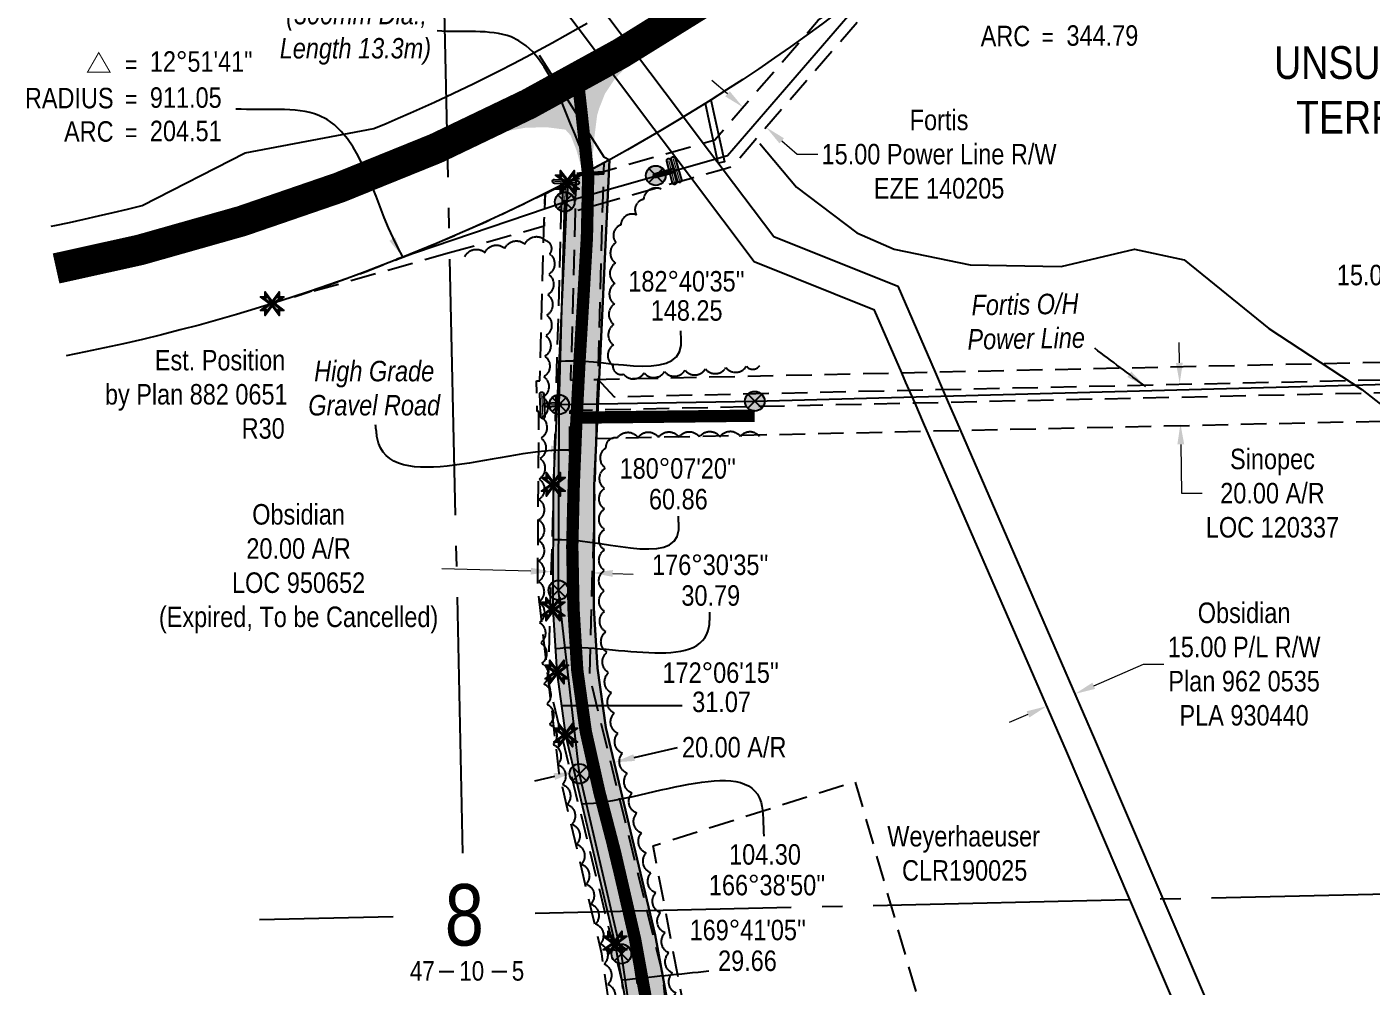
# Model space of a CAD drawing. Extents: x 603711 to 607659, y 5876935 to 5880531.
# Drawn here: x 605198 to 605854, y 5877805 to 5878273 of the extents above; entities that cross this region are included whole.
import ezdxf
from ezdxf.enums import TextEntityAlignment as Align

# ---------------------------------------------------------------- set-up
doc = ezdxf.new("R2010")
doc.units = 0
doc.header["$LTSCALE"] = 5
doc.header["$PDMODE"] = 34
doc.header["$PDSIZE"] = 0.03
for name, pattern in [('0', [1, 1, 0]), ('foc-ACCESSROAD', [3.75, 2.5, -1.25]), ('foc-FLOWLINE', [3.75, 2.5, -1.25]), ('foc-QUARTERLINE', [33, 25, -3, 2, -3]), ('foc-WHEELTRACKS', [2, 0.4, -1.6])]:
    doc.linetypes.add(name, pattern=pattern)
doc.layers.get('Defpoints').update_dxf_attribs({"color": 9})
for name, color, linetype in [('10', 1, 'Continuous'), ('9', 3, 'Continuous'), ('AS-POWER', 104, 'foc-POWER'), ('AS-POWER-EXISTING-ANC', 72, 'Continuous'), ('AS-POWER-EXISTING-PP', 72, 'Continuous'), ('AS-ROADS', 254, 'Continuous'), ('AS-TELUS', 224, 'foc-TEL'), ('C-AR', 13, 'foc-ACCESSROAD'), ('C-RW', 13, 'Continuous'), ('F-AR', 190, 'foc-ACCESSROAD'), ('F-EZE', 190, 'foc-FLOWLINE'), ('F-WS', 190, 'foc-ACCESSROAD'), ('L-BD', 7, 'Continuous'), ('L-MON', 1, 'Continuous'), ('L-MON-T', 1, 'Continuous'), ('L-QSEC', 8, 'foc-QUARTERLINE'), ('L-SECLBL', 7, 'Continuous'), ('L-TITLEDB', 4, 'Continuous'), ('L-UNS-T', 3, 'Continuous'), ('P-PROPOSED', 10, 'Continuous'), ('P-PROPOSED-H', 21, 'Continuous'), ('P-TXT', 4, 'Continuous'), ('T-BUSH', 110, '0'), ('T-WATER', 160, 'Continuous'), ('T-WATER-P3', 160, 'foc-WHEELTRACKS')]:
    doc.layers.add(name, color=color, linetype=linetype)
for name, color, linetype, lineweight in [('AS-GENERAL', 48, 'Continuous', 18), ('C-AR-T', 13, 'Continuous', 9), ('C-RW-T', 13, 'Continuous', 9), ('F-AR-T', 190, 'Continuous', 9), ('F-EZE-T', 190, 'Continuous', 9), ('F-WS-T', 190, 'Continuous', 9), ('T-TEXT', 48, 'Continuous', 18)]:
    doc.layers.add(name, color=color, linetype=linetype, lineweight=lineweight)
doc.styles.add('80', font='ARIALN.TTF', dxfattribs={"height": 10})
doc.styles.add('80CG', font='ARIALN.TTF', dxfattribs={"height": 10})
doc.styles.add('80L', font='ARIALN.TTF', dxfattribs={"height": 10})
doc.styles.add('80LS', font='ARIALNI.TTF', dxfattribs={"height": 10})
doc.styles.add('foc-LtypeFont', font='ARIALN.TTF', dxfattribs={"height": 7.35})
doc.styles.add('SIMPLEX', font='ARIALN.TTF')
doc.linetypes.add('foc-POWER', pattern='A,6,-1,["P",foc-LtypeFont,S=0.2,R=0,X=-0.625,Y=-0.75],-1.24,4', length=12.24)
doc.linetypes.add('foc-TEL', pattern='A,2,-1,["T",foc-LtypeFont,S=0.2,R=0,X=-0.425,Y=-0.75],-1.24,8', length=12.24)
doc.linetypes.add('foc-TEL-NOLINE', pattern='A,0,-2,["T",foc-LtypeFont,S=0.2,R=0,X=-0.425,Y=-0.75],-10.24', length=12.24)
doc.linetypes.add('foc-TOPO-flowdirection-NOLINE', pattern='A,0,[">",foc-LtypeFont,S=0.3,R=0,X=0,Y=-0.945],-20,[">",foc-LtypeFont,S=0.3,R=0,X=0,Y=-0.945],0', length=20)
doc.dimstyles.new('Compass 5 000', dxfattribs={"dimscale": 5, "dimtxt": 9, "dimasz": 2, "dimexe": 0.2, "dimexo": 0.0625, "dimgap": 0.5, "dimtad": 0, "dimtih": 1, "dimtoh": 1, "dimzin": 0, "dimdsep": 46, "dimtxsty": '80CG', "dimcen": 0.1, "dimse1": 1, "dimse2": 1, "dimclrd": 256, "dimclrt": 256, "dimaunit": 1, "dimadec": 4, "dimazin": 0, "dimtfac": 0.06, "dimtofl": 0, "dimtmove": 0, "dimatfit": 1, "dimfxl": 0.2, "dimtolj": 1, "dimtzin": 0, "dimlwd": -1, "dimarcsym": 0})

# ---------------------------------------------------------------- blocks, each defined once
blk = doc.blocks.new('L-SECLBL')
at = {"layer": '9', "color": 7}
for p, q in [((-5.08, -27.83), (-12.29, -27.83)), ((20.7, -27.83), (13.5, -27.83))]:
    blk.add_line(p, q, dxfattribs=at)
at = {"layer": '10', "color": 2, "style": 'SIMPLEX'}
blk.add_attdef('SEC', text='', height=30, dxfattribs=at).set_placement((0, 0), align=Align.MIDDLE)
at = {"layer": '10', "color": 5, "style": '80L'}
blk.add_attdef('TWP', text='', height=9.5, dxfattribs=at).set_placement((-14.43, -27.37), align=Align.MIDDLE_RIGHT)
blk.add_attdef('RGE', text='', height=9.5, dxfattribs=at).set_placement((3.62, -27.37), align=Align.MIDDLE_CENTER)
blk.add_attdef('MER', text='', height=9.5, dxfattribs=at).set_placement((23.17, -27.37), align=Align.MIDDLE_LEFT)
blk = doc.blocks.new('*D371')
at = {"layer": 'C-RW-T', "transparency": 16777216}
for p, q in [((605718.73, 5877951.29), (605742.97, 5877961.82)), ((605742.97, 5877961.82), (605752.97, 5877961.82)), ((605686.64, 5877937.34), (605677.46, 5877933.36))]:
    blk.add_line(p, q, dxfattribs=at)
for points in [[(605718.07, 5877952.82), (605719.39, 5877949.76), (605709.56, 5877947.3)], [(605685.97, 5877938.87), (605687.3, 5877935.81), (605695.81, 5877941.33)]]:
    blk.add_solid(points, dxfattribs=at)
at = {"layer": 'Defpoints', "color": 0, "transparency": 16777216}
for p in [(605673.08, 5878031.26), (605659.33, 5878025.29), (605709.56, 5877947.3)]:
    blk.add_point(p, dxfattribs=at)
at = {"layer": 'C-RW-T', "transparency": 16777216, "insert": (605792.06, 5877961.82), "char_height": 10, "attachment_point": 5, "style": '80CG'}
blk.add_mtext('\\A1;Obsidian\\P15.00 P/L R/W\\PPlan 962 0535\\PPLA 930440', dxfattribs=at)
blk = doc.blocks.new('*D374')
at = {"layer": 'Defpoints', "color": 0, "transparency": 16777216}
for p in [(605815.96, 5878108.21), (605964.62, 5878111.47), (605816.29, 5878093.21)]:
    blk.add_point(p, dxfattribs=at)
at = {"layer": 'F-EZE-T', "transparency": 16777216}
for p, q in [((605963.74, 5878151.6), (605953.74, 5878151.6)), ((605964.4, 5878121.47), (605963.74, 5878151.6)), ((605965.17, 5878086.48), (605965.39, 5878076.48))]:
    blk.add_line(p, q, dxfattribs=at)
for points in [[(605966.07, 5878121.51), (605962.73, 5878121.43), (605964.62, 5878111.47)], [(605966.83, 5878086.52), (605963.5, 5878086.44), (605964.95, 5878096.48)]]:
    blk.add_solid(points, dxfattribs=at)
at = {"layer": 'F-EZE-T', "transparency": 16777216, "insert": (605894.6, 5878151.6), "char_height": 10, "attachment_point": 5, "style": '80CG', "bg_fill": 3, "box_fill_scale": 1.1, "bg_fill_color": 256, "bg_fill_true_color": 13158600, "bg_fill_transparency": 0}
blk.add_mtext('\\A1;Fortis\\P15.00 Power Line R/W\\PEZE 140090', dxfattribs=at)
blk = doc.blocks.new('*D375')
at = {"layer": 'Defpoints', "color": 0, "transparency": 16777216}
for p in [(605566.18, 5878254.9), (605577.51, 5878245.09), (605559, 5878223.71)]:
    blk.add_point(p, dxfattribs=at)
at = {"layer": 'F-EZE-T', "transparency": 16777216}
for p, q in [((605540.11, 5878240.08), (605532.55, 5878246.62)), ((605566.56, 5878217.16), (605574.15, 5878210.59)), ((605574.15, 5878210.59), (605584.15, 5878210.59))]:
    blk.add_line(p, q, dxfattribs=at)
for points in [[(605541.2, 5878241.34), (605539.02, 5878238.82), (605547.66, 5878233.53)], [(605567.65, 5878218.42), (605565.46, 5878215.9), (605559, 5878223.71)]]:
    blk.add_solid(points, dxfattribs=at)
at = {"layer": 'F-EZE-T', "transparency": 16777216, "insert": (605643.29, 5878210.59), "char_height": 10, "attachment_point": 5, "style": '80CG'}
blk.add_mtext('\\A1;Fortis\\P15.00 Power Line R/W\\PEZE 140205', dxfattribs=at)
blk = doc.blocks.new('*D376')
at = {"layer": 'Defpoints', "color": 0, "transparency": 16777216}
for p in [(605880.23, 5878100.91), (605880.57, 5878081.13), (605761.01, 5878079.06)]:
    blk.add_point(p, dxfattribs=at)
at = {"layer": 'F-AR-T', "transparency": 16777216}
for p, q in [((605760.49, 5878108.83), (605760.32, 5878118.83)), ((605761.18, 5878069.06), (605761.59, 5878045.2)), ((605761.59, 5878045.2), (605771.59, 5878045.2))]:
    blk.add_line(p, q, dxfattribs=at)
for points in [[(605762.16, 5878108.86), (605758.82, 5878108.8), (605760.66, 5878098.84)], [(605762.85, 5878069.09), (605759.51, 5878069.03), (605761.01, 5878079.06)]]:
    blk.add_solid(points, dxfattribs=at)
at = {"layer": 'F-AR-T', "transparency": 16777216, "insert": (605805.89, 5878045.2), "char_height": 10, "attachment_point": 5, "style": '80CG'}
blk.add_mtext('\\A1;Sinopec\\P20.00 A/R\\PLOC 120337', dxfattribs=at)
blk = doc.blocks.new('*D377')
at = {"layer": 'C-AR-T', "transparency": 16777216}
for p, q in [((605444.21, 5878007.21), (605400.86, 5878008.42)), ((605484.16, 5878006.1), (605494.15, 5878005.82))]:
    blk.add_line(p, q, dxfattribs=at)
for points in [[(605444.25, 5878008.88), (605444.16, 5878005.54), (605454.2, 5878006.93)], [(605484.2, 5878007.76), (605484.11, 5878004.43), (605474.16, 5878006.38)]]:
    blk.add_solid(points, dxfattribs=at)
at = {"layer": 'Defpoints', "color": 0, "transparency": 16777216}
for p in [(605455.34, 5878047.61), (605475.3, 5878047.05), (605474.16, 5878006.38)]:
    blk.add_point(p, dxfattribs=at)
at = {"layer": 'C-AR-T', "transparency": 16777216, "insert": (605330.92, 5878008.42), "char_height": 10, "attachment_point": 5, "style": '80CG'}
blk.add_mtext('\\A1;Obsidian\\P20.00 A/R\\PLOC 950652\\P(Expired, To be Cancelled)', dxfattribs=at)
blk = doc.blocks.new('*D467')
at = {"layer": 'C-AR-T', "transparency": 16777216}
for p, q in [((605524.73, 5877746.97), (605581.49, 5877752.53)), ((605484.91, 5877743.06), (605474.96, 5877742.09))]:
    blk.add_line(p, q, dxfattribs=at)
for points in [[(605524.57, 5877748.62), (605524.89, 5877745.31), (605514.78, 5877745.99)], [(605484.75, 5877744.72), (605485.07, 5877741.4), (605494.86, 5877744.04)]]:
    blk.add_solid(points, dxfattribs=at)
at = {"layer": 'Defpoints', "color": 0, "transparency": 16777216}
for p in [(605514.78, 5877745.99), (605496.98, 5877722.45), (605516.9, 5877724.41)]:
    blk.add_point(p, dxfattribs=at)
at = {"layer": 'C-AR-T', "transparency": 16777216, "insert": (605651.43, 5877752.53), "char_height": 10, "attachment_point": 5, "style": '80CG', "bg_fill": 3, "box_fill_scale": 1.1, "bg_fill_color": 256, "bg_fill_true_color": 13158600, "bg_fill_transparency": 0}
blk.add_mtext('\\A1;Obsidian\\P20.00 A/R\\PLOC 950652\\P(Expired, To be Cancelled)', dxfattribs=at)
blk = doc.blocks.new('TEMP')
h = blk.add_hatch(color=255)
h.dxf.hatch_style = 1
h.paths.add_polyline_path([(0, 0.25), (-0.67, 1.15), (-0.67, 0.67), (-1.15, 0.67), (-0.25, 0), (-1.15, -0.67), (-0.67, -0.67), (-0.67, -1.15), (0, -0.25), (0.67, -1.15), (0.67, -0.67), (1.15, -0.67), (0.25, 0), (1.15, 0.67), (0.67, 0.67), (0.67, 1.15)])
h.paths.add_polyline_path([(0.57, 0.85), (0.57, 0.57), (0.85, 0.57), (0.08, 0), (0.85, -0.57), (0.57, -0.57), (0.57, -0.85), (0, -0.08), (-0.57, -0.85), (-0.57, -0.57), (-0.85, -0.57), (-0.08, 0), (-0.85, 0.57), (-0.57, 0.57), (-0.57, 0.85), (0, 0.08)], flags=16)
h = blk.add_hatch(color=1)
h.dxf.hatch_style = 1
h.paths.add_polyline_path([(0, 0.08), (-0.57, 0.85), (-0.57, 0.57), (-0.85, 0.57), (-0.08, 0), (-0.85, -0.57), (-0.57, -0.57), (-0.57, -0.85), (0, -0.08), (0.57, -0.85), (0.57, -0.57), (0.85, -0.57), (0.08, 0), (0.85, 0.57), (0.57, 0.57), (0.57, 0.85)])
at = {"color": 1}
for p, q in [((-0.08, 0), (0.08, 0)), ((0, 0.08), (0, -0.08))]:
    blk.add_line(p, q, dxfattribs=at)
at = {"color": 255, "flags": 128}
blk.add_lwpolyline([(-0.25, 0), (-1.15, 0.67), (-0.67, 0.67), (-0.67, 1.15), (0, 0.25), (0.67, 1.15), (0.67, 0.67), (1.15, 0.67), (0.25, 0), (1.15, -0.67), (0.67, -0.67), (0.67, -1.15), (0, -0.25), (-0.67, -1.15), (-0.67, -0.67), (-1.15, -0.67)], close=True, dxfattribs=at)
at = {"color": 1, "flags": 128}
blk.add_lwpolyline([(-0.08, 0), (-0.85, 0.57), (-0.57, 0.57), (-0.57, 0.85), (0, 0.08), (0.57, 0.85), (0.57, 0.57), (0.85, 0.57), (0.08, 0), (0.85, -0.57), (0.57, -0.57), (0.57, -0.85), (0, -0.08), (-0.57, -0.85), (-0.57, -0.57), (-0.85, -0.57)], close=True, dxfattribs=at)
blk = doc.blocks.new('POWERPOLE')
h = blk.add_hatch(color=255)
edge = h.paths.add_edge_path()
edge.add_arc((0, 0), 0.96, 0, 360)
at = {"linetype": 'Continuous'}
for p, q in [((0.68, -0.68), (-0.68, 0.68)), ((-0.68, -0.68), (0.68, 0.68))]:
    blk.add_line(p, q, dxfattribs=at)
blk.add_circle((0, 0), 0.96, dxfattribs=at)
blk = doc.blocks.new('*U475')
h = blk.add_hatch(color=255)
h.dxf.hatch_style = 1
edge = h.paths.add_edge_path()
edge.add_arc((-0.05, 1.1), 0.2, 2.6818, 182.6818, ccw=False)
edge.add_line((0.15, 1.11), (0.21, -0.19))
edge.add_line((0.21, -0.19), (0.25, -1.09))
edge.add_arc((0.05, -1.1), 0.2, -177.3182, 2.6818, ccw=False)
edge.add_line((-0.15, -1.11), (-0.25, 1.09))
h = blk.add_hatch(color=255)
h.dxf.hatch_style = 1
edge = h.paths.add_edge_path()
edge.add_arc((1.64, 0.08), 0.2, -87.3182, 92.6818, ccw=False)
edge.add_line((1.65, -0.12), (0.21, -0.19))
edge.add_line((0.21, -0.19), (0.19, 0.21))
edge.add_line((0.19, 0.21), (1.63, 0.28))
at = {"color": 255}
blk.add_lwpolyline([(-0.25, 1.09, -1), (0.15, 1.11), (0.21, -0.19), (0.25, -1.09, -1), (-0.15, -1.11)], format="xyb", close=True, dxfattribs=at)
at = {"color": 72, "const_width": 0.1, "flags": 128}
for points in [[(-0.05, 1.1), (0.05, -1.1)], [(1.64, 0.08), (0, 0)]]:
    blk.add_lwpolyline(points, dxfattribs=at)
at = {"color": 255, "flags": 128}
blk.add_lwpolyline([(1.63, 0.28, -1), (1.65, -0.12), (0.21, -0.19), (0.19, 0.21)], format="xyb", close=True, dxfattribs=at)
blk = doc.blocks.new('*U478')
h = blk.add_hatch(color=255)
h.dxf.hatch_style = 1
edge = h.paths.add_edge_path()
edge.add_arc((1.1, -0.06), 0.2, -92.8689, 87.1311, ccw=False)
edge.add_line((1.09, -0.25), (-0.21, -0.19))
edge.add_line((-0.21, -0.19), (-1.11, -0.14))
edge.add_arc((-1.1, 0.06), 0.2, 87.1311, 267.1311, ccw=False)
edge.add_line((-1.09, 0.25), (1.11, 0.14))
h = blk.add_hatch(color=255)
h.dxf.hatch_style = 1
edge = h.paths.add_edge_path()
edge.add_arc((-0.1, -1.94), 0.2, 177.1311, 357.1311, ccw=False)
edge.add_line((-0.3, -1.93), (-0.21, -0.19))
edge.add_line((-0.21, -0.19), (0.19, -0.21))
edge.add_line((0.19, -0.21), (0.1, -1.95))
at = {"color": 255}
blk.add_lwpolyline([(1.11, 0.14, -1), (1.09, -0.25), (-0.21, -0.19), (-1.11, -0.14, -1), (-1.09, 0.25)], format="xyb", close=True, dxfattribs=at)
at = {"color": 72, "const_width": 0.1, "flags": 128}
for points in [[(1.1, -0.06), (-1.1, 0.06)], [(-0.1, -1.94), (0, 0)]]:
    blk.add_lwpolyline(points, dxfattribs=at)
at = {"color": 255, "flags": 128}
blk.add_lwpolyline([(0.1, -1.95, -1), (-0.3, -1.93), (-0.21, -0.19), (0.19, -0.21)], format="xyb", close=True, dxfattribs=at)
blk = doc.blocks.new('*U477')
h = blk.add_hatch(color=255)
h.dxf.hatch_style = 1
edge = h.paths.add_edge_path()
edge.add_arc((-2.01, -0.59), 0.2, 106.2227, 286.2227, ccw=False)
edge.add_line((-2.07, -0.39), (-0.25, 0.14))
edge.add_line((-0.25, 0.14), (-0.14, -0.25))
edge.add_line((-0.14, -0.25), (-1.96, -0.78))
h = blk.add_hatch(color=255)
h.dxf.hatch_style = 1
edge = h.paths.add_edge_path()
edge.add_arc((0.31, -1.06), 0.2, -163.7773, 16.2227, ccw=False)
edge.add_line((0.12, -1.11), (-0.25, 0.14))
edge.add_line((-0.25, 0.14), (-0.5, 1))
edge.add_arc((-0.31, 1.06), 0.2, 16.2227, 196.2227, ccw=False)
edge.add_line((-0.12, 1.11), (0.5, -1))
at = {"color": 255, "flags": 128}
blk.add_lwpolyline([(-1.96, -0.78, -1), (-2.07, -0.39), (-0.25, 0.14), (-0.14, -0.25)], format="xyb", close=True, dxfattribs=at)
at = {"color": 72, "const_width": 0.1, "flags": 128}
for points in [[(-2.01, -0.59), (0, 0)], [(0.31, -1.06), (-0.31, 1.06)]]:
    blk.add_lwpolyline(points, dxfattribs=at)
at = {"color": 255}
blk.add_lwpolyline([(0.5, -1, -1), (0.12, -1.11), (-0.25, 0.14), (-0.5, 1, -1), (-0.12, 1.11)], format="xyb", close=True, dxfattribs=at)
blk = doc.blocks.new('*U476')
h = blk.add_hatch(color=255)
h.dxf.hatch_style = 1
edge = h.paths.add_edge_path()
edge.add_arc((-1.54, -0.4), 0.2, 104.4011, 284.4011, ccw=False)
edge.add_line((-1.59, -0.2), (-0.24, 0.14))
edge.add_line((-0.24, 0.14), (-0.14, -0.24))
edge.add_line((-0.14, -0.24), (-1.49, -0.59))
h = blk.add_hatch(color=255)
h.dxf.hatch_style = 1
edge = h.paths.add_edge_path()
edge.add_arc((0.27, -1.07), 0.2, -165.5989, 14.4011, ccw=False)
edge.add_line((0.08, -1.12), (-0.24, 0.14))
edge.add_line((-0.24, 0.14), (-0.47, 1.02))
edge.add_arc((-0.27, 1.07), 0.2, 14.4011, 194.4011, ccw=False)
edge.add_line((-0.08, 1.12), (0.47, -1.02))
at = {"color": 255, "flags": 128}
blk.add_lwpolyline([(-1.49, -0.59, -1), (-1.59, -0.2), (-0.24, 0.14), (-0.14, -0.24)], format="xyb", close=True, dxfattribs=at)
at = {"color": 72, "const_width": 0.1, "flags": 128}
for points in [[(-1.54, -0.4), (0, 0)], [(0.27, -1.07), (-0.27, 1.07)]]:
    blk.add_lwpolyline(points, dxfattribs=at)
at = {"color": 255}
blk.add_lwpolyline([(0.47, -1.02, -1), (0.08, -1.12), (-0.24, 0.14), (-0.47, 1.02, -1), (-0.08, 1.12)], format="xyb", close=True, dxfattribs=at)
blk = doc.blocks.new('*D492')
at = {"layer": 'Defpoints', "color": 0, "transparency": 16777216}
for p in [(605465.39, 5877909.31), (605487.04, 5877904.66), (605467.59, 5877900.05)]:
    blk.add_point(p, dxfattribs=at)
at = {"layer": 'P-TXT', "transparency": 16777216}
for p, q in [((605494.57, 5877916.24), (605515.65, 5877921.24)), ((605455.66, 5877907), (605445.93, 5877904.69))]:
    blk.add_line(p, q, dxfattribs=at)
for points in [[(605494.18, 5877917.86), (605494.95, 5877914.61), (605484.84, 5877913.93)], [(605455.27, 5877908.62), (605456.04, 5877905.38), (605465.39, 5877909.31)]]:
    blk.add_solid(points, dxfattribs=at)
at = {"layer": 'P-TXT', "transparency": 16777216, "insert": (605543.38, 5877921.24), "char_height": 10, "attachment_point": 5, "style": '80CG'}
blk.add_mtext('\\A1;20.00 A/R', dxfattribs=at)
blk = doc.blocks.new('curve')
at = {"const_width": 0.1}
blk.add_lwpolyline([(-4.99, 5.39), (-6.08, 3.49), (-3.89, 3.49)], close=True, dxfattribs=at)
at = {"style": '80'}
for p in [(-2.44, 3.36), (-2.44, -0.04), (-2.44, -3.3)]:
    blk.add_text('=', height=1.8, dxfattribs=at).set_placement(p)
for s, p in [('RADIUS', (-3.54, -0.05)), ('ARC', (-3.54, -3.31))]:
    blk.add_text(s, height=2, dxfattribs=at).set_placement(p, align=Align.RIGHT)
for tag, p in [('DELTA', (0, 3.52)), ('CURVE_RADIUS', (0, 0)), ('ARC_LENGTH', (0, -3.26))]:
    blk.add_attdef(tag, p, '', height=2, dxfattribs=at)

msp = doc.modelspace()

# ---------------------------------------------------------------- hatches: boundary and pattern name
at = {"layer": 'AS-ROADS'}
h = msp.add_hatch(color=256, dxfattribs=at)
h.dxf.hatch_style = 1
h.paths.add_polyline_path([(605468.8, 5878204.353), (605466.446, 5878212.553), (605463.661, 5878219.705), (605461.056, 5878222.613), (605452.18, 5878223.744), (605441.809, 5878223.574), (605425.712, 5878220.705), (605444.41, 5878231.869), (605466.338, 5878243.342), (605489.088, 5878255.364), (605492.569, 5878255.224), (605484.912, 5878247.015), (605480.317, 5878240.057), (605477.532, 5878232.96), (605476.558, 5878229.76), (605475.723, 5878223.22), (605475.166, 5878218.767), (605474.748, 5878213.479), (605473.846, 5878206.771), (605469.979, 5878205.631)])
at = {"layer": 'P-PROPOSED-H'}
h = msp.add_hatch(color=256, dxfattribs=at)
h.dxf.hatch_style = 1
h.paths.add_polyline_path([(605462.021, 5878196.971), (605455.13, 5878049.518), (605455, 5877988.683), (605456.873, 5877957.965), (605461.14, 5877927.198), (605485.219, 5877825.756), (605490.529, 5877796.585), (605498.119, 5877737.34), (605499.033, 5877672.35), (605477.137, 5877576.949), (605480.666, 5877539.968), (605500.673, 5877540.758), (605497.345, 5877575.629), (605519.057, 5877670.224), (605518.093, 5877738.756), (605510.291, 5877799.647), (605504.793, 5877829.858), (605480.812, 5877930.888), (605476.781, 5877959.949), (605474.992, 5877989.271), (605475.12, 5878049.03), (605482.544, 5878207.886)])

# ---------------------------------------------------------------- linework, layer by layer
at = {"layer": 'AS-GENERAL', "const_width": 1.999, "flags": 128}
msp.add_lwpolyline([(605466.618, 5878200.789), (605479.918, 5878201.523)], dxfattribs=at)
at = {"layer": 'AS-POWER', "flags": 128}
for points in [[(605378.853, 5878159.615), (605460.731, 5878187.385), (605540.176, 5878209.926), (605614.298, 5878296.083), (606016.367, 5878757.289)], [(605490.073, 5877523.342), (605481.653, 5877593.056), (605499.671, 5877661.486), (605501.497, 5877731.525), (605488.354, 5877820.479), (605467.894, 5877908.387), (605457.659, 5877997.907), (605457.978, 5878088.484), (605460.731, 5878187.385)], [(605457.978, 5878088.484), (605553.396, 5878090.095), (606031.506, 5878102.942)]]:
    msp.add_lwpolyline(points, dxfattribs=at)
at = {"layer": 'AS-ROADS', "flags": 128}
for points, const_width in [([(605212.655, 5878154.874), (605253.568, 5878163.936), (605303.263, 5878178.013), (605350.844, 5878194.382), (605397.899, 5878213.435), (605443.156, 5878235.14), (605488.169, 5878259.871), (605530.941, 5878286.435), (605572.152, 5878315.532), (605612.312, 5878347.207), (605650.204, 5878381.063), (605686.256, 5878416.671), (605721.199, 5878454.711), (605754.636, 5878492.982), (605787.547, 5878530.711), (605820.87, 5878568.758), (605854.461, 5878607.139), (605887.716, 5878645.269), (605921.7, 5878684.042), (605955.435, 5878722.774), (605985.012, 5878756.598)], 14.994), ([(605500.41, 5877798.116), (605495.006, 5877827.807), (605485.225, 5877870.148), (605477.598, 5877899.473), (605470.976, 5877929.043), (605466.827, 5877958.957), (605464.996, 5877988.977), (605464.403, 5878019.109), (605465.125, 5878049.274), (605466.376, 5878079.601), (605467.943, 5878109.71), (605469.781, 5878140.04), (605471.545, 5878169.993), (605472.175, 5878200.123), (605469.012, 5878229.964), (605467.487, 5878243.296)], 5.997), ([(605466.352, 5878082.112), (605553.349, 5878083.043)], 6)]:
    msp.add_lwpolyline(points, dxfattribs=dict(at, const_width=const_width))
at = {"layer": 'AS-TELUS', "linetype": 'foc-TEL-NOLINE'}
msp.add_lwpolyline([(605448.208, 5878258.872), (605479.812, 5878209.286), (605482.544, 5878207.886), (605475.12, 5878049.03), (605474.992, 5877989.271), (605476.781, 5877959.949), (605480.812, 5877930.888), (605504.793, 5877829.858), (605510.291, 5877799.647), (605518.093, 5877738.756), (605519.057, 5877670.224)], dxfattribs=at)
at = {"layer": 'C-AR', "flags": 128}
msp.add_lwpolyline([(605520.751, 5877685.072), (605493.732, 5877551.37), (605491.886, 5877551.353), (605476.811, 5877551.217), (605473.28, 5877551.184), (605475.54, 5877562.369), (605500.544, 5877686.101), (605488.688, 5877807.033), (605480.319, 5877841.117), (605452.96, 5877952.548), (605452.75, 5877953.72), (605459.418, 5878195.724), (605479.732, 5878206.39), (605479.616, 5878202.258), (605479.179, 5878186.552), (605476.904, 5878104.84), (605476.791, 5878100.754), (605476.373, 5878085.747), (605476.102, 5878076.012), (605472.755, 5877955.846), (605500.809, 5877841.585), (605508.464, 5877810.41), (605520.751, 5877685.072)], close=True, dxfattribs=at)
at = {"layer": 'C-RW', "flags": 128}
for points in [[(605815.772, 5877661.432), (605736.34, 5877846.97), (605705.361, 5877919.338), (605635.772, 5878079.499), (605631.579, 5878089.15), (605627.159, 5878099.323), (605625.122, 5878104.013), (605611.831, 5878134.602), (605553.192, 5878158.172), (605522.51, 5878198.825), (605512.82, 5878211.664), (605504.208, 5878223.075), (605467.235, 5878272.065), (605446.636, 5878299.357), (605452.315, 5878395.092), (605397.184, 5878507.048), (605390.591, 5878520.437), (605363.436, 5878557.718), (605349.6, 5878576.714), (605306.835, 5878635.426), (605302.348, 5878641.585), (605295.013, 5878651.657), (605294.366, 5878652.458), (605294.121, 5878652.763)], [(605480.255, 5878279.702), (605517.158, 5878230.807), (605528.297, 5878216.047), (605537.986, 5878203.209), (605562.65, 5878170.529), (605623.132, 5878146.22), (605641.315, 5878104.369), (605643.353, 5878099.678), (605647.772, 5878089.506), (605651.966, 5878079.853), (605670.814, 5878036.475), (605719.129, 5877925.276), (605752.491, 5877847.339), (605829.531, 5877667.392)]]:
    msp.add_lwpolyline(points, dxfattribs=at)
msp.add_lwpolyline([(605535.636, 5878206.323), (605529.336, 5878235.389), (605532.036, 5878237.093), (605538.567, 5878206.958)], close=True, dxfattribs=at)
at = {"layer": 'F-AR', "flags": 128}
msp.add_lwpolyline([(606160.168, 5878107.03), (605484.923, 5878092.156), (605476.655, 5878101.08), (605475.989, 5878071.963), (606160.949, 5878087.051), (606160.168, 5878107.03)], dxfattribs=at)
at = {"layer": 'F-EZE', "flags": 128}
for points in [[(605479.179, 5878186.551), (605465.859, 5878182.783), (605466.287, 5878198.486), (605479.616, 5878202.258), (605512.82, 5878211.664), (605528.297, 5878216.048), (605533.895, 5878217.633), (605584.405, 5878275.94), (605588.061, 5878278.69), (605590.717, 5878280.696), (605594.271, 5878283.392), (605596.999, 5878285.471), (605600.451, 5878288.113), (605603.249, 5878290.264), (605606.6, 5878292.853), (605607.399, 5878293.473), (605609.455, 5878295.121), (605612.685, 5878297.721), (605615.604, 5878300.081), (605618.734, 5878302.624), (605621.72, 5878305.059), (605624.752, 5878307.543), (605627.804, 5878310.054), (605629.825, 5878311.724), (605630.732, 5878312.499), (605633.828, 5878315.152), (605636.646, 5878317.58), (605639.806, 5878320.312), (605642.527, 5878322.676), (605645.75, 5878325.487), (605648.376, 5878327.789), (605651.66, 5878330.678), (605542.293, 5878204.43), (605537.986, 5878203.209), (605522.51, 5878198.825), (605479.179, 5878186.551)], [(605465.849, 5878182.784), (605463.58, 5878100.464), (605476.791, 5878100.754), (605480.878, 5878100.844), (605625.122, 5878104.013), (605641.315, 5878104.369), (605643.011, 5878104.407), (606013.62, 5878112.548), (606028.712, 5878112.88), (606038.67, 5878113.099), (606038.82, 5878106.285), (606038.999, 5878098.11), (606029.255, 5878097.895), (606014.149, 5878097.562), (605647.772, 5878089.506), (605631.579, 5878089.15), (605476.373, 5878085.747), (605463.163, 5878085.457), (605463.147, 5878084.868), (605462.56, 5877999.996), (605472.845, 5877911.182), (605489.294, 5877841.322), (605493.524, 5877823.357), (605506.672, 5877733.431), (605504.91, 5877662.514), (605486.945, 5877594.712), (605491.886, 5877551.353), (605494.176, 5877531.254), (605494.293, 5877530.222), (605502.696, 5877530.557), (605527.801, 5877531.558), (605995.652, 5877550.231), (606006.237, 5877545.74), (606017.047, 5877541.153), (606025.403, 5877519.358), (606028.975, 5877424.305), (606098.927, 5877380.387), (606101.747, 5877378.616), (606093.776, 5877365.918), (606090.977, 5877367.675), (606014.289, 5877415.821), (606010.513, 5877516.312), (606005.327, 5877529.839), (605992.891, 5877535.115), (605509.522, 5877515.822), (605495.996, 5877515.284), (605496.064, 5877514.681), (605489.183, 5877513.898), (605481.167, 5877512.985), (605480.973, 5877514.685), (605479.28, 5877514.617), (605478.681, 5877529.598), (605479.271, 5877529.622), (605478.356, 5877537.652), (605476.811, 5877551.217), (605475.54, 5877562.369), (605471.728, 5877595.822), (605489.965, 5877664.649), (605491.651, 5877732.525), (605478.781, 5877820.55), (605473.972, 5877840.972), (605458.051, 5877908.592), (605452.961, 5877952.547), (605452.798, 5877953.734), (605447.56, 5877999.182), (605448.155, 5878085.128), (605447.304, 5878085.109), (605446.974, 5878100.098), (605448.572, 5878100.134), (605450.748, 5878178.393), (605451.108, 5878191.338), (605466.387, 5878199.236), (605466.279, 5878198.487), (605465.849, 5878182.784)], [(605404.557, 5878162.44), (605328.833, 5878141.032), (605334.667, 5878143.058), (605336.111, 5878143.553), (605342.128, 5878145.63), (605343.377, 5878146.065), (605349.572, 5878148.233), (605350.627, 5878148.604), (605356.997, 5878150.865), (605357.859, 5878151.173), (605358.851, 5878151.53), (605364.387, 5878153.636), (605365.055, 5878153.892), (605371.756, 5878156.474), (605372.23, 5878156.658), (605379.245, 5878159.397), (605386.478, 5878162.256), (605390.086, 5878163.7), (605393.679, 5878165.225), (605400.843, 5878168.314), (605404.397, 5878169.887), (605408.225, 5878171.507), (605411.219, 5878172.801), (605415.45, 5878174.637), (605418.04, 5878175.768), (605420.854, 5878177.01), (605422.645, 5878177.843), (605424.825, 5878178.863), (605429.796, 5878181.203), (605431.577, 5878182.046), (605436.924, 5878184.588), (605438.31, 5878185.251), (605444.029, 5878188.002), (605445.022, 5878188.482), (605451.111, 5878191.441), (605450.664, 5878175.505), (605404.557, 5878162.44)]]:
    msp.add_lwpolyline(points, close=True, dxfattribs=at)
at = {"layer": 'F-WS', "flags": 128}
msp.add_lwpolyline([(605649.839, 5877682.346), (605541.394, 5877676.598), (605509.75, 5877842.244), (605503.841, 5877873.179), (605602.323, 5877904.6), (605619.614, 5877844.755), (605641.409, 5877769.332), (605649.839, 5877682.346)], close=True, dxfattribs=at)
at = {"layer": 'L-QSEC'}
for p, q in [((605411.101, 5877869.547), (605394.201, 5878643.695)), ((605446.273, 5877840.343), (606218.937, 5877858.039)), ((605311.825, 5877837.264), (605377.009, 5877838.757))]:
    msp.add_line(p, q, dxfattribs=at)
at = {"layer": 'L-TITLEDB'}
msp.add_lwpolyline([(606035.799, 5878757.716), (606021.757, 5878741.338), (605731.801, 5878408.715, -0.167507), (605217.592, 5878112.289, -0.167507)], format="xyb", dxfattribs=at)
msp.add_lwpolyline([(605210.259, 5878175.538), (605212.066, 5878175.895), (605219.184, 5878177.364), (605226.289, 5878178.893), (605233.38, 5878180.484), (605240.458, 5878182.135), (605247.521, 5878183.846), (605254.569, 5878185.618), (605304.88, 5878211.339), (605367.643, 5878223.184), (605373.591, 5878225.662), (605379.521, 5878228.186), (605385.431, 5878230.753), (605391.322, 5878233.367), (605397.192, 5878236.024), (605403.042, 5878238.726), (605409.586, 5878241.812), (605416.104, 5878244.955), (605422.595, 5878248.152), (605429.058, 5878251.405), (605435.493, 5878254.713), (605441.901, 5878258.074), (605448.278, 5878261.491), (605454.627, 5878264.962), (605460.946, 5878268.486), (605467.235, 5878272.065), (605471.59, 5878274.585)], dxfattribs=at)
at = {"layer": 'P-PROPOSED'}
msp.add_lwpolyline([(605462.021, 5878196.971), (605455.13, 5878049.518), (605455, 5877988.683), (605456.873, 5877957.965), (605461.14, 5877927.198), (605485.219, 5877825.756), (605490.529, 5877796.585), (605498.119, 5877737.34), (605499.033, 5877672.35), (605477.137, 5877576.949), (605480.666, 5877539.968), (605500.673, 5877540.758), (605497.345, 5877575.629), (605519.057, 5877670.224), (605518.093, 5877738.756), (605510.291, 5877799.647), (605504.793, 5877829.858), (605480.812, 5877930.888), (605476.781, 5877959.949), (605474.992, 5877989.271), (605475.12, 5878049.03), (605482.544, 5878207.886)], close=True, dxfattribs=at)
at = {"layer": 'T-BUSH', "flags": 128}
for points in [[(605507.776, 5878193.549, 0.5205671), (605499.123, 5878188.546, 0.5205671), (605495.681, 5878181.003, 0.5205671), (605488.055, 5878176.085, 0.5205671), (605485.677, 5878167.508, 0.5205671), (605485.428, 5878157.515, 0.5205671), (605485.179, 5878147.522, 0.5205671), (605484.929, 5878137.53, 0.5205671), (605484.68, 5878127.537, 0.5205671), (605484.431, 5878117.544, 0.5205671), (605484.181, 5878107.552, 0.5205671), (605489.458, 5878103.307, 0.5205671), (605499.433, 5878103.95, 0.5205671), (605509.408, 5878104.594, 0.5205671), (605519.383, 5878105.237, 0.5205671), (605529.358, 5878105.88, 0.5205671), (605539.333, 5878106.523, 0.5205671), (605549.308, 5878107.167, 0.5205671), (605555.833, 5878107.588, 0.5205671)], [(605411.994, 5878160.498, -0.5205671), (605421.774, 5878162.564, -0.5205671), (605431.554, 5878164.63, -0.5205671), (605441.334, 5878166.697, -0.5205671), (605451.114, 5878168.763, -0.5205671), (605453.382, 5878161.995, -0.5205671), (605452.915, 5878152.01, -0.5205671), (605452.448, 5878142.025, -0.5205671), (605451.982, 5878132.04, -0.5205671), (605451.515, 5878122.055, -0.5205671), (605451.048, 5878112.07, -0.5205671), (605450.582, 5878102.085, -0.5205671), (605450.115, 5878092.101, -0.5205671), (605449.649, 5878082.116, -0.5205671), (605449.182, 5878072.131, -0.5205671), (605448.715, 5878062.146, -0.5205671), (605448.249, 5878052.161, -0.5205671), (605448.117, 5878042.168, -0.5205671), (605448.096, 5878032.172, -0.5205671), (605448.074, 5878022.177, -0.5205671), (605448.053, 5878012.181, -0.5205671), (605448.031, 5878002.185, -0.5205671), (605448.01, 5877992.189, -0.5205671), (605448.385, 5877982.205, -0.5205671), (605448.993, 5877972.228, -0.5205671), (605449.602, 5877962.251, -0.5205671), (605450.593, 5877952.312, -0.5205671), (605451.966, 5877942.411, -0.5205671), (605453.34, 5877932.51, -0.5205671), (605455.024, 5877922.667, -0.5205671), (605457.333, 5877912.942, -0.5205671), (605459.641, 5877903.216, -0.5205671), (605461.95, 5877893.491, -0.5205671), (605464.258, 5877883.765, -0.5205671), (605466.567, 5877874.04, -0.5205671), (605468.876, 5877864.314, -0.5205671), (605471.184, 5877854.588, -0.5205671), (605473.493, 5877844.863, -0.5205671), (605475.801, 5877835.137, -0.5205671), (605478.11, 5877825.412, -0.5205671), (605479.958, 5877815.59, -0.5205671), (605481.748, 5877805.756, -0.5205671), (605483.537, 5877795.921, -0.5205671), (605484.829, 5877786.01, -0.5205671), (605486.1, 5877776.095, -0.5205671), (605487.37, 5877766.181, -0.5205671), (605488.64, 5877756.266, -0.5205671), (605489.91, 5877746.351, -0.5205671), (605491.134, 5877736.433, -0.5205671), (605491.275, 5877726.438, -0.5205671), (605491.415, 5877716.444, -0.5205671), (605491.556, 5877706.449, -0.5205671), (605491.697, 5877696.454, -0.5205671), (605491.837, 5877686.459, -0.5205671), (605491.978, 5877676.464, -0.5205671), (605490.543, 5877666.637, -0.5205671), (605488.307, 5877656.894, -0.5205671), (605486.071, 5877647.152, -0.5205671), (605483.835, 5877637.41, -0.5205671), (605481.599, 5877627.667, -0.5205671), (605479.363, 5877617.925, -0.5205671), (605477.126, 5877608.182, -0.5205671), (605474.89, 5877598.44, -0.5205671), (605472.654, 5877588.697, -0.5205671), (605470.418, 5877578.955, -0.5205671), (605471.214, 5877569.074, -0.5205671), (605472.555, 5877559.169, -0.5205671), (605473.895, 5877549.263, -0.5205671), (605475.236, 5877539.358, -0.5205671), (605476.577, 5877529.452, -0.5205671), (605477.917, 5877519.547, -0.5205671), (605479.258, 5877509.642, -0.5205671), (605480.599, 5877499.736, -0.5205671), (605482.126, 5877488.453, -0.5205671)], [(605585.494, 5877546.892, -0.5205671), (605575.502, 5877546.624, -0.5205671), (605565.509, 5877546.356, -0.5205671), (605555.517, 5877546.089, -0.5205671), (605545.525, 5877545.821, -0.5205671), (605535.533, 5877545.553, -0.5205671), (605525.541, 5877545.285, -0.5205671), (605515.549, 5877545.017, -0.5205671), (605505.556, 5877544.749, -0.5205671), (605504.387, 5877554.451, -0.5205671), (605503.437, 5877564.401, -0.5205671), (605502.488, 5877574.352, -0.5205671), (605504.421, 5877584.114, -0.5205671), (605506.657, 5877593.857, -0.5205671), (605508.893, 5877603.599, -0.5205671), (605511.129, 5877613.342, -0.5205671), (605513.365, 5877623.084, -0.5205671), (605515.601, 5877632.827, -0.5205671), (605517.837, 5877642.569, -0.5205671), (605520.073, 5877652.311, -0.5205671), (605522.309, 5877662.054, -0.5205671), (605524.032, 5877671.851, -0.5205671), (605523.892, 5877681.846, -0.5205671), (605523.751, 5877691.84, -0.5205671), (605523.61, 5877701.835, -0.5205671), (605523.47, 5877711.83, -0.5205671), (605523.329, 5877721.825, -0.5205671), (605523.189, 5877731.819, -0.5205671), (605522.742, 5877741.793, -0.5205671), (605521.472, 5877751.707, -0.5205671), (605520.202, 5877761.622, -0.5205671), (605518.932, 5877771.537, -0.5205671), (605517.661, 5877781.451, -0.5205671), (605516.391, 5877791.366, -0.5205671), (605515.075, 5877801.274, -0.5205671), (605513.285, 5877811.108, -0.5205671), (605511.495, 5877820.942, -0.5205671), (605509.706, 5877830.776, -0.5205671), (605507.403, 5877840.503, -0.5205671), (605505.094, 5877850.229, -0.5205671), (605502.786, 5877859.954, -0.5205671), (605500.477, 5877869.68, -0.5205671), (605498.169, 5877879.405, -0.5205671), (605495.86, 5877889.131, -0.5205671), (605493.552, 5877898.856, -0.5205671), (605491.243, 5877908.582, -0.5205671), (605488.934, 5877918.308, -0.5205671), (605486.626, 5877928.033, -0.5205671), (605484.889, 5877937.866, -0.5205671), (605483.516, 5877947.767, -0.5205671), (605482.143, 5877957.668, -0.5205671), (605481.32, 5877967.624, -0.5205671), (605480.711, 5877977.601, -0.5205671), (605480.103, 5877987.578, -0.5205671), (605480.008, 5877997.571, -0.5205671), (605480.029, 5878007.566, -0.5205671), (605480.051, 5878017.562, -0.5205671), (605480.072, 5878027.558, -0.5205671), (605480.094, 5878037.554, -0.5205671), (605480.115, 5878047.549, -0.5205671), (605480.521, 5878057.536, -0.5205671), (605480.988, 5878067.52, -0.5205671), (605486.472, 5878072.299, -0.5205671), (605496.467, 5878072.397, -0.5205671), (605506.462, 5878072.494, -0.5205671), (605516.458, 5878072.592, -0.5205671), (605526.453, 5878072.689, -0.5205671), (605536.448, 5878072.787, -0.5205671), (605546.443, 5878072.884, -0.5205671), (605555.55, 5878072.973, -0.5205671)]]:
    msp.add_lwpolyline(points, format="xyb", dxfattribs=at)
at = {"layer": 'T-WATER', "flags": 128}
msp.add_lwpolyline([(605555.878, 5878215.893), (605573.75, 5878194.467), (605603.205, 5878172.262), (605621.346, 5878164.357), (605658.386, 5878156.681), (605702.83, 5878155.862), (605738.543, 5878164.345), (605762.893, 5878159.054), (605804.155, 5878125.575), (605849.477, 5878095.824), (605866.927, 5878082.19), (605943.104, 5878007.93), (605987.547, 5877960.901), (606009.97, 5877942.494), (606109.662, 5877877.936), (606140.661, 5877854.427), (606178.393, 5877835.666), (606204.423, 5877833.753), (606235.647, 5877837.559), (606259.963, 5877854.342), (606284.8, 5877902.497), (606304.404, 5877933.663), (606317.094, 5877940.938)], dxfattribs=at)
at = {"layer": 'T-WATER-P3', "linetype": 'foc-TOPO-flowdirection-NOLINE', "flags": 128}
msp.add_lwpolyline([(605555.878, 5878215.893), (605573.75, 5878194.467), (605603.205, 5878172.262), (605621.346, 5878164.357), (605658.386, 5878156.681), (605702.83, 5878155.862), (605738.543, 5878164.345), (605762.893, 5878159.054), (605804.155, 5878125.575), (605849.477, 5878095.824), (605866.927, 5878082.19), (605943.104, 5878007.93), (605987.547, 5877960.901), (606009.97, 5877942.494), (606109.662, 5877877.936), (606140.661, 5877854.427), (606178.393, 5877835.666), (606204.423, 5877833.753), (606235.647, 5877837.559), (606259.963, 5877854.342), (606284.8, 5877902.497), (606304.404, 5877933.663), (606317.094, 5877940.938)], dxfattribs=at)

# ---------------------------------------------------------------- block references
at = {"layer": 'AS-POWER-EXISTING-ANC', "xscale": 4.9978842, "yscale": 4.9978842, "zscale": 4.9978842}
for name, p in [('*U477', (605515.168, 5878203.114)), ('*U476', (605512.826, 5878202.169)), ('*U478', (605461.217, 5878197.083)), ('*U475', (605449.78, 5878088.1))]:
    msp.add_blockref(name, p, dxfattribs=at)
at = {"layer": 'AS-POWER-EXISTING-PP', "xscale": 4.9978842, "yscale": 4.9978842, "zscale": 4.9978842}
for p in [(605505.115, 5878200.189), (605460.731, 5878187.385), (605553.396, 5878090.095), (605457.978, 5878088.484), (605457.659, 5877997.907), (605467.894, 5877908.387), (605488.354, 5877820.479)]:
    msp.add_blockref('POWERPOLE', p, dxfattribs=at)
at = {"layer": 'L-BD', "xscale": 4.9978842, "yscale": 4.9978842, "zscale": 4.9978842}
for p, values in [((605705.439, 5878279.823), {'DELTA': '21%%d41\'02"', 'CURVE_RADIUS': '911.05', 'ARC_LENGTH': '344.79'}), ((605258.4, 5878233.257), {'DELTA': '12%%d51\'41"', 'CURVE_RADIUS': '911.05', 'ARC_LENGTH': '204.51'})]:
    msp.add_blockref('curve', p, dxfattribs=at).add_auto_attribs(values)
at = {"layer": 'L-MON', "xscale": 4.9978842, "yscale": 4.9978842, "zscale": 4.9978842}
for p in [(605462.021, 5878196.971), (605318.044, 5878137.717), (605455.13, 5878049.518), (605455, 5877988.683), (605456.873, 5877957.965), (605461.14, 5877927.198), (605485.219, 5877825.756)]:
    msp.add_blockref('TEMP', p, dxfattribs=at)
at = {"layer": 'L-SECLBL', "color": 3, "xscale": 0.99957684, "yscale": 0.99957684, "zscale": 0.99957684}
msp.add_blockref('L-SECLBL', (605411.755, 5877839.553), dxfattribs=at).add_auto_attribs({'SEC': '8', 'TWP': '47', 'RGE': '10', 'MER': '5'})

# ---------------------------------------------------------------- texts
at = {"layer": 'AS-POWER', "insert": (605656.482, 5878141.937), "char_height": 9.9958, "attachment_point": 1, "rotation": 0.889691, "style": '80L'}
msp.add_mtext_dynamic_manual_height_columns('\\pi2.5523;{\\fArial Narrow|b0|i1|c0|p34;Fortis O/H \\P\\pi0.32613;Power Line}', width=57.09513, gutter_width=49.979, heights=[0], dxfattribs=at)
at = {"layer": 'F-WS-T', "insert": (605623.727, 5877882.884), "char_height": 9.99577, "width": 63.08789, "attachment_point": 1, "style": '80L'}
msp.add_mtext('\\pi-5.6879;Weyerhaeuser\\P\\pi1.5021;CLR190025', dxfattribs=at)
at = {"layer": 'L-BD', "style": '80L'}
for s, height, p in [("182°40'35''", 9.99577, (605520.11, 5878148.643)), ('148.25', 9.9958, (605520.188, 5878134.399)), ("180°07'20''", 9.99577, (605515.858, 5878057.336)), ('60.86', 9.9958, (605516.138, 5878042.345)), ("176°30'35''", 9.99577, (605531.709, 5878010.335)), ('30.79', 9.9958, (605531.942, 5877995.343)), ("172°06'15''", 9.99577, (605536.8, 5877957.696)), ('31.07', 9.9958, (605537.225, 5877943.458)), ('104.30', 9.9958, (605558.411, 5877869.023)), ("166°38'50''", 9.99577, (605559.406, 5877854.063)), ("169°41'05''", 9.99577, (605550, 5877832.138)), ('29.66', 9.9958, (605549.827, 5877817.145))]:
    msp.add_text(s, height=height, dxfattribs=at).set_placement(p, align=Align.MIDDLE)
at = {"layer": 'L-MON-T', "insert": (605235.63, 5878115.139), "char_height": 9.98812, "attachment_point": 1, "style": '80L'}
msp.add_mtext_dynamic_manual_height_columns('\\pi25.196;Est. Position\\P\\pi0.86575;by Plan 882 0651 \\P\\pi67.553;R30', width=87.09333, gutter_width=49.983, heights=[0], dxfattribs=at)
at = {"layer": 'L-UNS-T', "color": 3, "insert": (605870.314, 5878241.879), "char_height": 16, "attachment_point": 5, "style": '80L'}
msp.add_mtext_dynamic_manual_height_columns('UNSURVEYED TERRITORY', width=126.41375, gutter_width=47.5, heights=[0], dxfattribs=at)
at = {"layer": 'T-TEXT', "insert": (605367.807, 5878109.826), "char_height": 9.99577, "width": 64.9429, "attachment_point": 2, "style": '80LS'}
msp.add_mtext('High Grade\\PGravel Road', dxfattribs=at)

# ---------------------------------------------------------------- dimensions: what is measured, and where the dimension line sits
at = {"layer": 'C-AR-T'}
dim = msp.add_linear_dim(base=(605474.162, 5878006.377), p1=(605455.337, 5878047.607), p2=(605475.295, 5878047.051), angle=358.404793, text='Obsidian\\P20.00 A/R\\PLOC 950652\\P(Expired, To be Cancelled)', dimstyle='Compass 5 000', dxfattribs=at)
dim.commit()
dim.dimension.update_dxf_attribs({"geometry": '*D377', "text_midpoint": (605330.924, 5878008.418), "dimtype": 161})
at = {"layer": 'C-RW-T'}
dim = msp.add_linear_dim(base=(605709.559, 5877947.302), p1=(605659.326, 5878025.289), p2=(605673.078, 5878031.264), angle=23.484559, text='Obsidian\\P15.00 P/L R/W\\PPlan 962 0535\\PPLA 930440', dimstyle='Compass 5 000', dxfattribs=at)
dim.commit()
dim.dimension.update_dxf_attribs({"geometry": '*D371', "text_midpoint": (605792.06, 5877961.82), "dimtype": 161})
at = {"layer": 'F-AR-T'}
dim = msp.add_linear_dim(base=(605761.006, 5878079.057), p1=(605880.232, 5878100.905), p2=(605880.575, 5878081.127), angle=270.991905, text='Sinopec\\P20.00 A/R\\PLOC 120337', dimstyle='Compass 5 000', dxfattribs=at)
dim.commit()
dim.dimension.update_dxf_attribs({"geometry": '*D376', "text_midpoint": (605805.893, 5878045.205), "dimtype": 161})
at = {"layer": 'F-EZE-T'}
dim = msp.add_linear_dim(base=(605558.997, 5878223.712), p1=(605566.181, 5878254.903), p2=(605577.513, 5878245.086), angle=319.098124, text='Fortis\\P15.00 Power Line R/W\\PEZE 140205', dimstyle='Compass 5 000', dxfattribs=at)
dim.commit()
dim.dimension.update_dxf_attribs({"geometry": '*D375', "text_midpoint": (605643.286, 5878210.589), "dimtype": 161})
at = {"layer": 'P-TXT'}
dim = msp.add_linear_dim(base=(605465.387, 5877909.309), p1=(605487.036, 5877904.665), p2=(605467.585, 5877900.048), angle=193.352959, text='20.00 A/R', dimstyle='Compass 5 000', dxfattribs=at)
dim.commit()
dim.dimension.update_dxf_attribs({"geometry": '*D492', "text_midpoint": (605543.384, 5877921.239), "dimtype": 161})

# ---------------------------------------------------------------- leaders
at = {"layer": 'AS-POWER', "path_type": 1}
msp.add_leader([(605744.056, 5878097.24), (605719.179, 5878115.941)], dimstyle='Compass 5 000', override={"dimgap": 0.5, "dimtad": 0}, dxfattribs=at)
at = {"layer": 'L-BD', "path_type": 1}
for points in [[(605381.733, 5878160.592), (605340.882, 5878229.523), (605300.346, 5878232.675)], [(605457.044, 5878109.587), (605517.506, 5878117.226), (605517.314, 5878124.494)], [(605455.072, 5878022.622), (605516.329, 5878027.297), (605516.136, 5878034.033)], [(605456.174, 5877969.434), (605531.162, 5877980.351), (605531.547, 5877987.138)], [(605459.127, 5877941.712), (605517.93, 5877941.712)], [(605469.081, 5877893.747), (605556.484, 5877894.312), (605557.829, 5877877.957)]]:
    msp.add_leader(points, dimstyle='Compass 5 000', override={"dimgap": 0.5, "dimtad": 0}, dxfattribs=at)
at = {"layer": 'T-TEXT', "path_type": 1}
msp.add_leader([(605463.984, 5878066.192), (605369.296, 5878072.211), (605368.489, 5878078.665)], dimstyle='Compass 5 000', override={"dimgap": 0.5, "dimtad": 0}, dxfattribs=at)

# ---------------------------------------------------------------- next in the draw order: texts
at = {"layer": 'T-TEXT', "insert": (605321.485, 5878300.616), "char_height": 9.99007, "attachment_point": 1, "style": '80L', "bg_fill": 2}
msp.add_mtext_dynamic_manual_height_columns('\\pi18.812;{\\fArial Narrow|b0|i1|c0|p34;Culvert\\P\\pi3.3603;(300mm Dia., \\P\\pi0.25626;Length 13.3m)}', width=73.27784, gutter_width=49.978, heights=[0], dxfattribs=at)

# ---------------------------------------------------------------- next in the draw order: dimensions: what is measured, and where the dimension line sits
at = {"layer": 'C-AR-T'}
dim = msp.add_linear_dim(base=(605514.779, 5877745.991), p1=(605496.98, 5877722.453), p2=(605516.895, 5877724.405), angle=5.598877, text='Obsidian\\P20.00 A/R\\PLOC 950652\\P(Expired, To be Cancelled)', dimstyle='Compass 5 000', override={"dimtfill": 1}, dxfattribs=at)
dim.commit()
dim.dimension.update_dxf_attribs({"geometry": '*D467', "text_midpoint": (605651.426, 5877752.53), "dimtype": 161})
at = {"layer": 'F-EZE-T'}
dim = msp.add_linear_dim(base=(605964.619, 5878111.472), p1=(605816.287, 5878093.211), p2=(605815.958, 5878108.206), angle=91.258472, text='Fortis\\P15.00 Power Line R/W\\PEZE 140090', dimstyle='Compass 5 000', override={"dimtfill": 1}, dxfattribs=at)
dim.commit()
dim.dimension.update_dxf_attribs({"geometry": '*D374', "text_midpoint": (605894.597, 5878151.598), "dimtype": 161})

# ---------------------------------------------------------------- next in the draw order: leaders
at = {"layer": 'L-BD', "path_type": 1}
msp.add_leader([(605488.489, 5877807.791), (605531.072, 5877812.192)], dimstyle='Compass 5 000', override={"dimgap": 0.5, "dimtad": 0}, dxfattribs=at)
at = {"layer": 'T-TEXT', "path_type": 1}
msp.add_leader([(605474.374, 5878202.219), (605434.536, 5878267.823), (605398.569, 5878270.796)], dimstyle='Compass 5 000', override={"dimgap": 0.5, "dimtad": 0}, dxfattribs=at)

doc.saveas('drawing.dxf')
